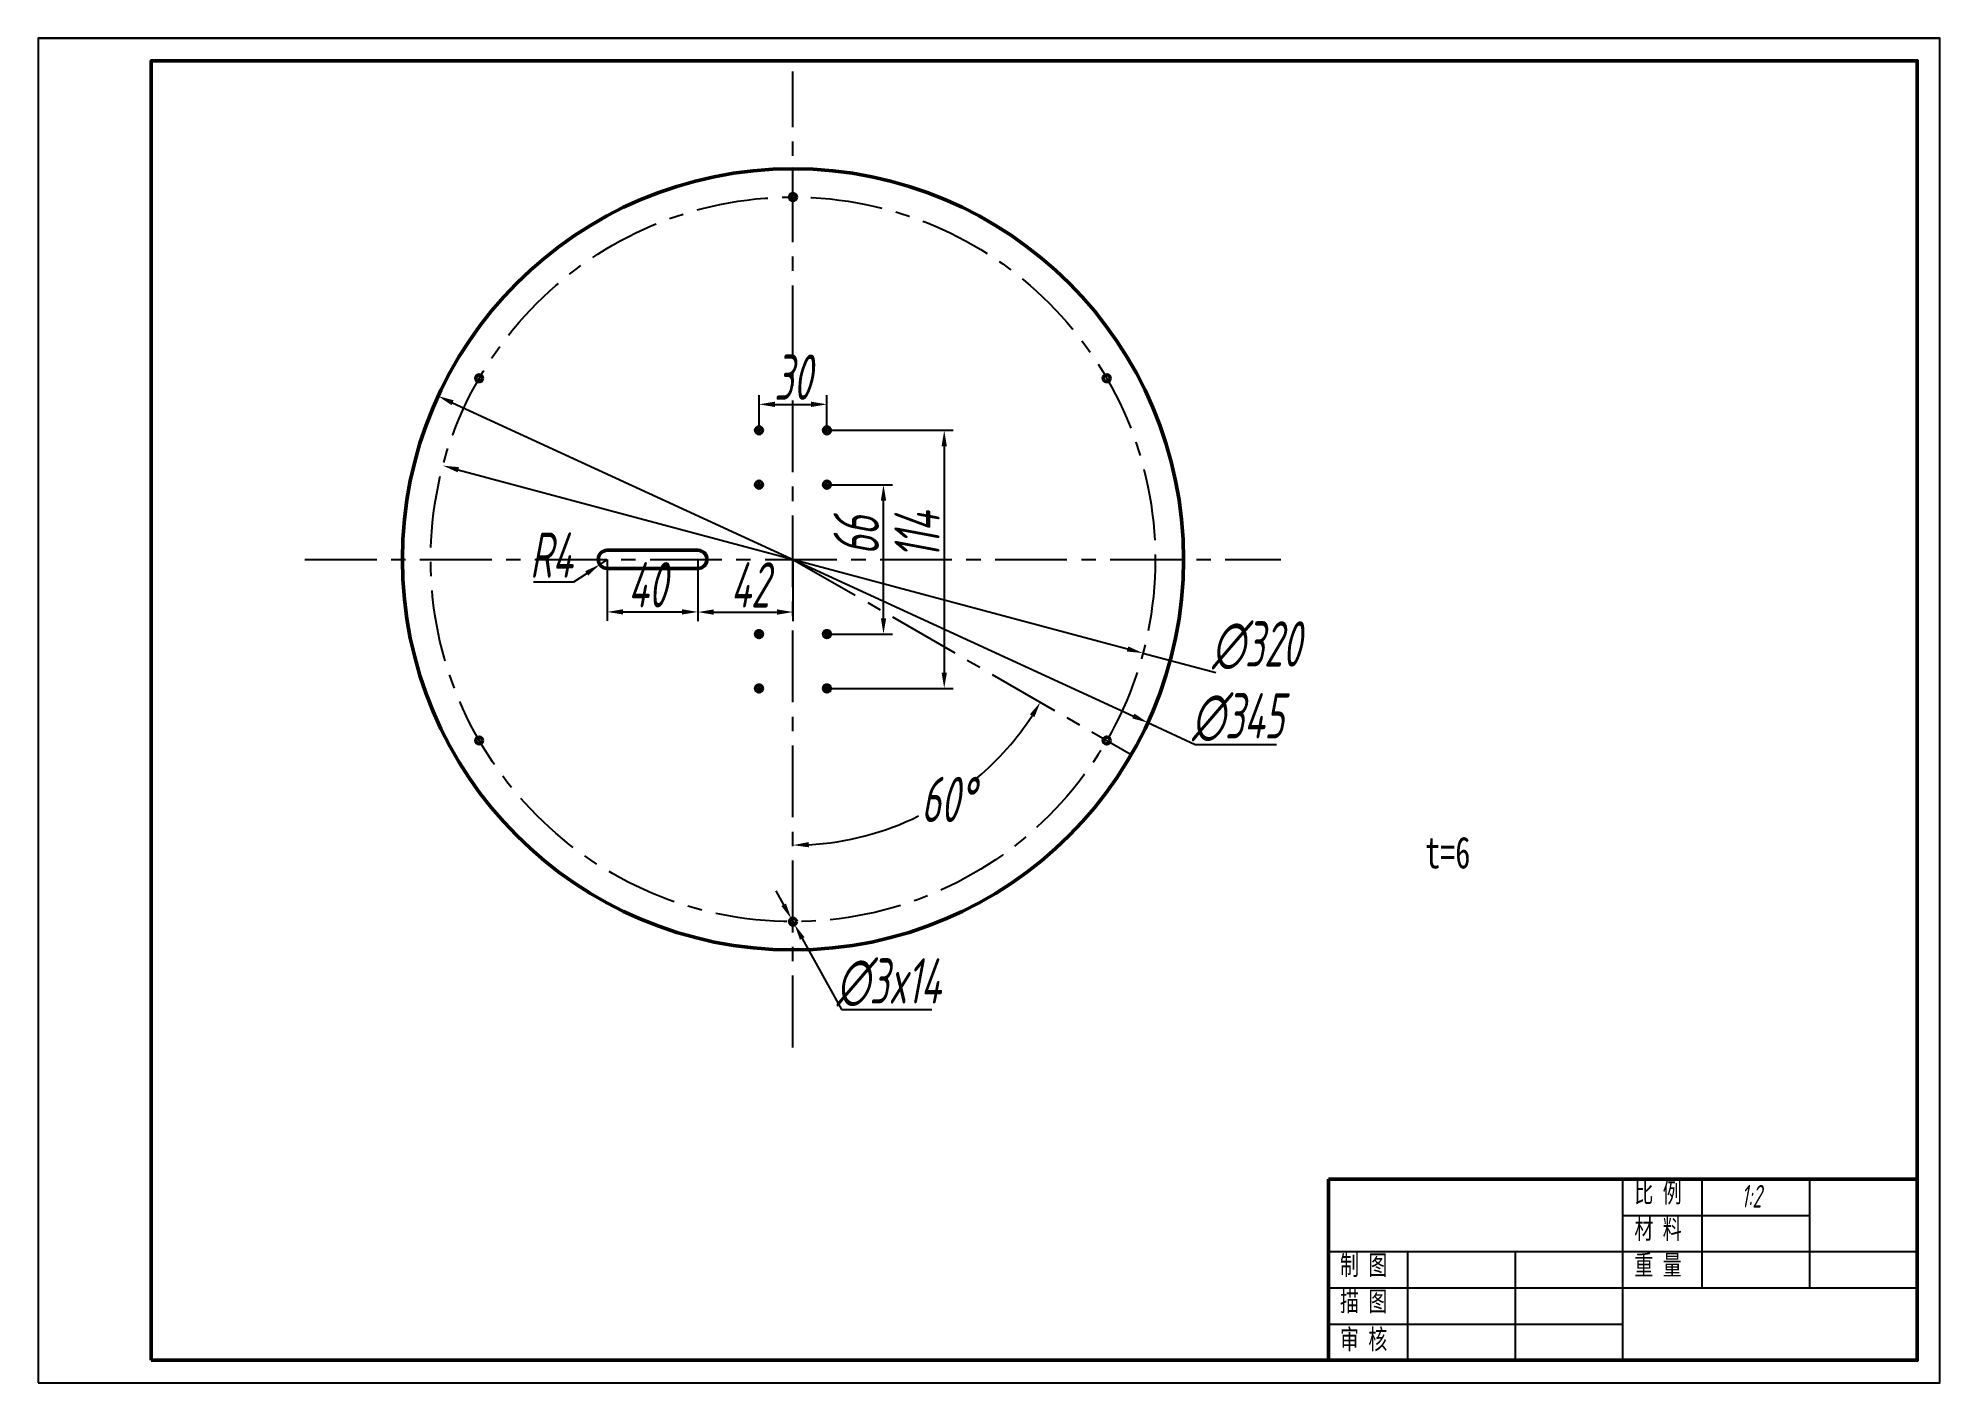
# Model space of a CAD drawing. Header units: millimetres. Extents: x 0 to 420, y 0 to 297.
import ezdxf

# ---------------------------------------------------------------- set-up
doc = ezdxf.new("R2010")
doc.units = ezdxf.units.MM
doc.header["$LTSCALE"] = 0.5
doc.header["$PDMODE"] = 35
doc.linetypes.add('CENTER', pattern=[50.8, 31.75, -6.35, 6.35, -6.35])
for name, color, linetype in [('中心线', 1, 'CENTER'), ('尺寸', 7, 'Continuous'), ('文本', 7, 'Continuous'), ('标注层', 4, 'Continuous'), ('细实线', 7, 'Continuous')]:
    doc.layers.add(name, color=color, linetype=linetype)
doc.layers.add('粗实线', color=7, linetype='Continuous', lineweight=50)
doc.styles.add('仿宋', font='simfang.ttf', dxfattribs={"width": 0.7, "height": 5})
doc.styles.add('数字10', font='gbeitc.shx', dxfattribs={"width": 0.7, "height": 10})
doc.styles.add('数字5', font='gbeitc.shx', dxfattribs={"width": 0.7, "height": 5})
doc.styles.add('汉字7', font='', dxfattribs={"width": 0.7, "height": 7})
doc.styles.get('汉字7').set_extended_font_data('仿宋_GB2312')
doc.dimstyles.new('机械', dxfattribs={"dimtxt": 10, "dimasz": 3.5, "dimexe": 2, "dimexo": 0, "dimgap": 1, "dimtad": 1, "dimdec": 0, "dimlfac": 2, "dimdsep": 46, "dimtxsty": '数字10', "dimcen": 1, "dimadec": 0, "dimazin": 0, "dimtfac": 1, "dimtdec": 0, "dimtmove": 0, "dimatfit": 3, "dimfxl": 1, "dimarcsym": 0})
doc.dimstyles.new('机械$2', dxfattribs={"dimtxt": 10, "dimasz": 3.5, "dimexe": 2, "dimexo": 0, "dimgap": 1, "dimtad": 0, "dimtih": 1, "dimtoh": 1, "dimdec": 0, "dimlfac": 2, "dimdsep": 46, "dimtxsty": '数字10', "dimcen": 1, "dimadec": 0, "dimazin": 0, "dimtfac": 1, "dimtdec": 0, "dimtmove": 0, "dimatfit": 3, "dimfxl": 1, "dimarcsym": 0})
doc.dimstyles.new('机械$3', dxfattribs={"dimtxt": 10, "dimasz": 3.5, "dimexe": 2, "dimexo": 0, "dimgap": 1, "dimtad": 1, "dimtoh": 1, "dimdec": 0, "dimlfac": 2, "dimdsep": 46, "dimtxsty": '数字10', "dimcen": 1, "dimadec": 0, "dimazin": 0, "dimtfac": 1, "dimtdec": 0, "dimtmove": 0, "dimatfit": 2, "dimfxl": 1, "dimarcsym": 0})
doc.dimstyles.new('机械$4', dxfattribs={"dimtxt": 10, "dimasz": 3.5, "dimexe": 2, "dimexo": 0, "dimgap": 1, "dimtad": 1, "dimtoh": 1, "dimdec": 0, "dimlfac": 2, "dimdsep": 46, "dimtxsty": '数字10', "dimcen": 1, "dimadec": 0, "dimazin": 0, "dimtfac": 1, "dimtdec": 0, "dimtmove": 0, "dimatfit": 2, "dimfxl": 1, "dimarcsym": 0})

# ---------------------------------------------------------------- blocks, each defined once
blk = doc.blocks.new('*D64')
at = {"layer": 'Defpoints', "color": 0, "transparency": 16777216}
for p in [(88.35, 217.93), (245.06, 145.82)]:
    blk.add_point(p, dxfattribs=at)
at = {"layer": '尺寸', "color": 0, "lineweight": -2, "transparency": 16777216}
for p, q in [((91.53, 216.47), (241.88, 147.28)), ((245.06, 145.82), (255.54, 140.99)), ((255.54, 140.99), (273.46, 140.99))]:
    blk.add_line(p, q, dxfattribs=at)
at = {"layer": '尺寸', "color": 0, "transparency": 16777216}
for points in [[(91.78, 217), (91.29, 215.94), (88.35, 217.93)], [(242.12, 147.81), (241.63, 146.75), (245.06, 145.82)]]:
    blk.add_solid(points, dxfattribs=at)
at = {"layer": '尺寸', "color": 0, "transparency": 16777216, "insert": (265, 146.99), "char_height": 10, "attachment_point": 5, "style": '数字10'}
blk.add_mtext('∅345', dxfattribs=at)
blk = doc.blocks.new('*D66')
at = {"layer": 'Defpoints', "color": 0, "transparency": 16777216}
for p in [(89.43, 202.57), (243.98, 161.18)]:
    blk.add_point(p, dxfattribs=at)
at = {"layer": '尺寸', "color": 0, "lineweight": -2, "transparency": 16777216}
for p, q in [((92.81, 201.66), (240.6, 162.09)), ((243.98, 161.18), (260.07, 156.87))]:
    blk.add_line(p, q, dxfattribs=at)
at = {"layer": '尺寸', "color": 0, "transparency": 16777216}
for points in [[(92.96, 202.23), (92.66, 201.1), (89.43, 202.57)], [(240.75, 162.65), (240.45, 161.52), (243.98, 161.18)]]:
    blk.add_solid(points, dxfattribs=at)
at = {"layer": '尺寸', "color": 0, "transparency": 16777216, "insert": (269.09, 162.87), "char_height": 10, "attachment_point": 5, "style": '数字10'}
blk.add_mtext('∅320', dxfattribs=at)
blk = doc.blocks.new('*D67')
at = {"layer": 'Defpoints', "color": 0, "transparency": 16777216}
for p in [(166.34, 102.53), (167.07, 101.22)]:
    blk.add_point(p, dxfattribs=at)
at = {"layer": '尺寸', "color": 0, "lineweight": -2, "transparency": 16777216}
for p, q in [((164.66, 105.6), (162.97, 108.66)), ((166.34, 102.53), (167.07, 101.22)), ((168.75, 98.15), (177.4, 82.45)), ((177.4, 82.45), (197.35, 82.45))]:
    blk.add_line(p, q, dxfattribs=at)
at = {"layer": '尺寸', "color": 0, "transparency": 16777216}
for points in [[(165.17, 105.88), (164.15, 105.32), (166.34, 102.53)], [(169.27, 98.43), (168.24, 97.87), (167.07, 101.22)]]:
    blk.add_solid(points, dxfattribs=at)
at = {"layer": '尺寸', "color": 0, "transparency": 16777216, "insert": (187.87, 88.45), "char_height": 10, "attachment_point": 5, "style": '数字10'}
blk.add_mtext('∅3x14', dxfattribs=at)
blk = doc.blocks.new('*D68')
at = {"layer": 'Defpoints', "color": 0, "transparency": 16777216}
for p in [(166.71, 289.64), (166.71, 181.87), (241.4, 138.75), (188.29, 122.58), (166.71, 74.11)]:
    blk.add_point(p, dxfattribs=at)
at = {"layer": '尺寸', "color": 0, "lineweight": -2, "transparency": 16777216}
for start, end in [(310.1603, 326.8216), (273.1784, 296.0976)]:
    blk.add_arc((166.71, 181.87), 63.1, start, end, dxfattribs=at)
at = {"layer": '尺寸', "color": 0, "transparency": 16777216}
for points in [[(219.02, 147.65), (220.02, 147.04), (221.35, 150.32)], [(170.22, 118.29), (170.19, 119.45), (166.71, 118.77)]]:
    blk.add_solid(points, dxfattribs=at)
at = {"layer": '尺寸', "color": 0, "transparency": 16777216, "insert": (200.93, 128.86), "char_height": 10, "attachment_point": 5, "style": '数字10'}
blk.add_mtext('60°', dxfattribs=at)
blk = doc.blocks.new('*D69')
at = {"layer": 'Defpoints', "color": 0, "transparency": 16777216}
for p in [(174.21, 198.37), (186.7, 198.37), (174.21, 165.37)]:
    blk.add_point(p, dxfattribs=at)
at = {"layer": '尺寸', "color": 0, "lineweight": -2, "transparency": 16777216}
for p, q in [((174.21, 198.37), (188.7, 198.37)), ((186.7, 168.87), (186.7, 194.87)), ((174.21, 165.37), (188.7, 165.37))]:
    blk.add_line(p, q, dxfattribs=at)
at = {"layer": '尺寸', "color": 0, "transparency": 16777216}
for points in [[(186.12, 194.87), (187.29, 194.87), (186.7, 198.37)], [(186.12, 168.87), (187.29, 168.87), (186.7, 165.37)]]:
    blk.add_solid(points, dxfattribs=at)
at = {"layer": '尺寸', "color": 0, "transparency": 16777216, "insert": (180.7, 187.15), "char_height": 10, "attachment_point": 5, "rotation": 90, "style": '数字10'}
blk.add_mtext('66', dxfattribs=at)
blk = doc.blocks.new('*D70')
at = {"layer": 'Defpoints', "color": 0, "transparency": 16777216}
for p in [(174.21, 210.37), (174.21, 153.37), (200.11, 153.37)]:
    blk.add_point(p, dxfattribs=at)
at = {"layer": '尺寸', "color": 0, "lineweight": -2, "transparency": 16777216}
for p, q in [((174.21, 210.37), (202.11, 210.37)), ((200.11, 206.87), (200.11, 156.87)), ((174.21, 153.37), (202.11, 153.37))]:
    blk.add_line(p, q, dxfattribs=at)
at = {"layer": '尺寸', "color": 0, "transparency": 16777216}
for points in [[(199.53, 206.87), (200.7, 206.87), (200.11, 210.37)], [(199.53, 156.87), (200.7, 156.87), (200.11, 153.37)]]:
    blk.add_solid(points, dxfattribs=at)
at = {"layer": '尺寸', "color": 0, "transparency": 16777216, "insert": (194.11, 187.23), "char_height": 10, "attachment_point": 5, "rotation": 90, "style": '数字10'}
blk.add_mtext('114', dxfattribs=at)
blk = doc.blocks.new('*D71')
at = {"layer": 'Defpoints', "color": 0, "transparency": 16777216}
for p in [(174.21, 216.11), (159.21, 210.37), (174.21, 210.37)]:
    blk.add_point(p, dxfattribs=at)
at = {"layer": '尺寸', "color": 0, "lineweight": -2, "transparency": 16777216}
for p, q in [((159.21, 210.37), (159.21, 218.11)), ((162.71, 216.11), (170.71, 216.11)), ((174.21, 210.37), (174.21, 218.11))]:
    blk.add_line(p, q, dxfattribs=at)
at = {"layer": '尺寸', "color": 0, "transparency": 16777216}
for points in [[(162.71, 216.7), (162.71, 215.53), (159.21, 216.11)], [(170.71, 216.7), (170.71, 215.53), (174.21, 216.11)]]:
    blk.add_solid(points, dxfattribs=at)
at = {"layer": '尺寸', "color": 0, "transparency": 16777216, "insert": (166.71, 222.11), "char_height": 10, "attachment_point": 5, "style": '数字10'}
blk.add_mtext('30', dxfattribs=at)
blk = doc.blocks.new('*D72')
at = {"layer": 'Defpoints', "color": 0, "transparency": 16777216}
for p in [(124.05, 180.75), (125.71, 181.87)]:
    blk.add_point(p, dxfattribs=at)
at = {"layer": '尺寸', "color": 0, "lineweight": -2, "transparency": 16777216}
for p, q in [((125.71, 181.87), (124.05, 180.75)), ((118.26, 176.82), (109.39, 176.82)), ((121.16, 178.78), (118.26, 176.82))]:
    blk.add_line(p, q, dxfattribs=at)
at = {"layer": '尺寸', "color": 0, "transparency": 16777216}
blk.add_solid([(120.83, 179.27), (121.48, 178.3), (124.05, 180.75)], dxfattribs=at)
at = {"layer": '尺寸', "color": 0, "transparency": 16777216, "insert": (113.32, 182.82), "char_height": 10, "attachment_point": 5, "style": '数字10'}
blk.add_mtext('R4', dxfattribs=at)
blk = doc.blocks.new('*D73')
at = {"layer": 'Defpoints', "color": 0, "transparency": 16777216}
for p in [(145.71, 181.87), (166.71, 181.87), (166.71, 170.24)]:
    blk.add_point(p, dxfattribs=at)
at = {"layer": '尺寸', "color": 0, "lineweight": -2, "transparency": 16777216}
for p, q in [((145.71, 181.87), (145.71, 168.24)), ((166.71, 181.87), (166.71, 168.24)), ((149.21, 170.24), (163.21, 170.24))]:
    blk.add_line(p, q, dxfattribs=at)
at = {"layer": '尺寸', "color": 0, "transparency": 16777216}
for points in [[(149.21, 170.82), (149.21, 169.65), (145.71, 170.24)], [(163.21, 170.82), (163.21, 169.65), (166.71, 170.24)]]:
    blk.add_solid(points, dxfattribs=at)
at = {"layer": '尺寸', "color": 0, "transparency": 16777216, "insert": (157.22, 176.24), "char_height": 10, "attachment_point": 5, "style": '数字10'}
blk.add_mtext('42', dxfattribs=at)
blk = doc.blocks.new('*D74')
at = {"layer": 'Defpoints', "color": 0, "transparency": 16777216}
for p in [(125.71, 181.87), (145.71, 181.87), (145.71, 170.27)]:
    blk.add_point(p, dxfattribs=at)
at = {"layer": '尺寸', "color": 0, "lineweight": -2, "transparency": 16777216}
for p, q in [((125.71, 181.87), (125.71, 168.27)), ((145.71, 181.87), (145.71, 168.27)), ((129.21, 170.27), (142.21, 170.27))]:
    blk.add_line(p, q, dxfattribs=at)
at = {"layer": '尺寸', "color": 0, "transparency": 16777216}
for points in [[(129.21, 170.86), (129.21, 169.69), (125.71, 170.27)], [(142.21, 170.86), (142.21, 169.69), (145.71, 170.27)]]:
    blk.add_solid(points, dxfattribs=at)
at = {"layer": '尺寸', "color": 0, "transparency": 16777216, "insert": (134.59, 176.27), "char_height": 10, "attachment_point": 5, "style": '数字10'}
blk.add_mtext('40', dxfattribs=at)

msp = doc.modelspace()

# ---------------------------------------------------------------- linework, layer by layer
at = {"layer": '中心线'}
for p, q in [((166.71, 74.11), (166.71, 289.64)), ((158.21, 210.37), (160.21, 210.37)), ((159.21, 209.37), (159.21, 211.37)), ((173.21, 210.37), (175.21, 210.37)), ((174.21, 209.37), (174.21, 211.37)), ((158.21, 198.37), (160.21, 198.37)), ((159.21, 197.37), (159.21, 199.37)), ((173.21, 198.37), (175.21, 198.37)), ((174.21, 197.37), (174.21, 199.37)), ((58.94, 181.87), (274.47, 181.87)), ((166.71, 181.87), (241.4, 138.75)), ((158.21, 165.37), (160.21, 165.37)), ((159.21, 164.37), (159.21, 166.37)), ((173.21, 165.37), (175.21, 165.37)), ((174.21, 164.37), (174.21, 166.37)), ((158.21, 153.37), (160.21, 153.37)), ((159.21, 152.37), (159.21, 154.37)), ((173.21, 153.37), (175.21, 153.37)), ((174.21, 152.37), (174.21, 154.37))]:
    msp.add_line(p, q, dxfattribs=at)
msp.add_circle((166.71, 181.87), 80, dxfattribs=at)
at = {"layer": '文本'}
for p, q in [((0, 297), (0, 0)), ((0, 297), (420, 297)), ((420, 0), (420, 297)), ((391.25, 21), (391.25, 45)), ((326.25, 5), (326.25, 29)), ((0, 0), (420, 0))]:
    msp.add_line(p, q, dxfattribs=at)
at = {"layer": '标注层', "color": 0}
msp.add_line((420, 0), (420, 297), dxfattribs=at)
msp.add_lwpolyline([(0, 0), (420, 0), (420, 297), (0, 297)], close=True, dxfattribs=at)
at = {"layer": '粗实线', "color": 7, "linetype": 'Continuous'}
for p, q in [((145.71, 183.87), (125.71, 183.87)), ((125.71, 179.87), (145.71, 179.87))]:
    msp.add_line(p, q, dxfattribs=at)
at = {"layer": '粗实线', "lineweight": 50}
for q in [(285, 5), (415, 45)]:
    msp.add_line((285, 45), q, dxfattribs=at)
at = {"layer": '粗实线'}
msp.add_lwpolyline([(25, 5), (415, 5), (415, 292), (25, 292)], close=True, dxfattribs=at)
at = {"layer": '粗实线', "color": 7, "linetype": 'Continuous'}
for centre, radius in [((166.71, 181.87), 86.25), ((166.71, 261.87), 0.75), ((97.42, 221.87), 0.75), ((235.99, 221.87), 0.75), ((159.21, 210.37), 0.75), ((174.21, 210.37), 0.75), ((159.21, 198.37), 0.75), ((174.21, 198.37), 0.75), ((159.21, 165.37), 0.75), ((174.21, 165.37), 0.75), ((159.21, 153.37), 0.75), ((174.21, 153.37), 0.75), ((97.42, 141.87), 0.75), ((235.99, 141.87), 0.75), ((166.71, 101.87), 0.75)]:
    msp.add_circle(centre, radius, dxfattribs=at)
for centre, start, end in [((125.71, 181.87), 90, 270), ((145.71, 181.87), 270, 90)]:
    msp.add_arc(centre, 2, start, end, dxfattribs=at)
at = {"layer": '细实线'}
for p, q in [((350, 5), (350, 45)), ((350, 37), (391.25, 37)), ((285, 29), (415, 29)), ((285, 21), (415, 21)), ((285, 13), (350, 13))]:
    msp.add_line(p, q, dxfattribs=at)
at = {"layer": '细实线', "lineweight": -3}
for p, q in [((367.5, 21), (367.5, 45)), ((302.5, 5), (302.5, 29))]:
    msp.add_line(p, q, dxfattribs=at)

# ---------------------------------------------------------------- texts
at = {"layer": '文本', "insert": (306.3, 120.64), "char_height": 7, "attachment_point": 1, "style": '汉字7'}
msp.add_mtext_dynamic_manual_height_columns('t=6', width=82.0194, gutter_width=50, heights=[0], dxfattribs=at)
at = {"layer": '细实线', "color": 18, "true_color": 0x000000, "char_height": 5, "width": 14.981, "attachment_point": 1, "style": '仿宋'}
for s, insert in [('{\\H0.875x;比 例}', (352.52, 44.23)), ('{\\H0.875x;材 料}', (352.52, 36.23)), ('{\\H0.875x;制 图}', (287.52, 28.23)), ('{\\H0.875x;重 量}', (352.52, 28.23)), ('{\\H0.875x;描 图}', (287.52, 20.23)), ('{\\H0.875x;审 核}', (287.52, 11.85))]:
    msp.add_mtext(s, dxfattribs=dict(at, insert=insert))
at = {"layer": '细实线', "insert": (376.1, 43.74), "char_height": 5, "attachment_point": 1, "style": '数字5'}
msp.add_mtext_dynamic_manual_height_columns('1:2', width=23.75, gutter_width=17.5, heights=[0], dxfattribs=at)

# ---------------------------------------------------------------- dimensions: what is measured, and where the dimension line sits
at = {"layer": '尺寸'}
dim = msp.add_angular_dim_2l(base=(188.29, 122.58), line1=((166.71, 181.87), (241.4, 138.75)), line2=((166.71, 74.11), (166.71, 289.64)), dimstyle='机械$2', dxfattribs=at)
dim.commit()
dim.dimension.update_dxf_attribs({"geometry": '*D68', "text_midpoint": (200.93, 128.86), "dimtype": 162})
for base, p1, p2, picture, middle in [((174.21, 216.11), (159.21, 210.37), (174.21, 210.37), '*D71', (166.71, 216.11)), ((145.71, 170.27), (125.71, 181.87), (145.71, 181.87), '*D74', (134.59, 170.27)), ((166.71, 170.24), (145.71, 181.87), (166.71, 181.87), '*D73', (157.22, 170.24))]:
    dim = msp.add_linear_dim(base=base, p1=p1, p2=p2, dimstyle='机械', dxfattribs=at)
    dim.commit()
    dim.dimension.update_dxf_attribs({"geometry": picture, "text_midpoint": middle, "dimtype": 160})
for p1, p2, picture, middle in [((88.35, 217.93), (245.06, 145.82), '*D64', (265, 140.99)), ((89.43, 202.57), (243.98, 161.18), '*D66', (269.09, 156.87))]:
    dim = msp.add_diameter_dim_2p(p1=p1, p2=p2, dimstyle='机械$3', dxfattribs=at)
    dim.commit()
    dim.dimension.update_dxf_attribs({"geometry": picture, "text_midpoint": middle, "dimtype": 163})
for base, p1, p2, picture, middle in [((200.11, 153.37), (174.21, 210.37), (174.21, 153.37), '*D70', (200.11, 187.23)), ((186.7, 198.37), (174.21, 165.37), (174.21, 198.37), '*D69', (186.7, 187.15))]:
    dim = msp.add_linear_dim(base=base, p1=p1, p2=p2, angle=90, dimstyle='机械', dxfattribs=at)
    dim.commit()
    dim.dimension.update_dxf_attribs({"geometry": picture, "text_midpoint": middle, "dimtype": 160})
dim = msp.add_radius_dim(center=(125.71, 181.87), mpoint=(124.05, 180.75), dimstyle='机械$4', dxfattribs=at)
dim.commit()
dim.dimension.update_dxf_attribs({"geometry": '*D72', "text_midpoint": (113.32, 176.82), "dimtype": 164})
dim = msp.add_diameter_dim_2p(p1=(166.34, 102.53), p2=(167.07, 101.22), text='<>x14', dimstyle='机械$3', override={"dimpost": ''}, dxfattribs=at)
dim.commit()
dim.dimension.update_dxf_attribs({"geometry": '*D67', "text_midpoint": (187.87, 82.45), "dimtype": 163})

doc.saveas('drawing.dxf')
